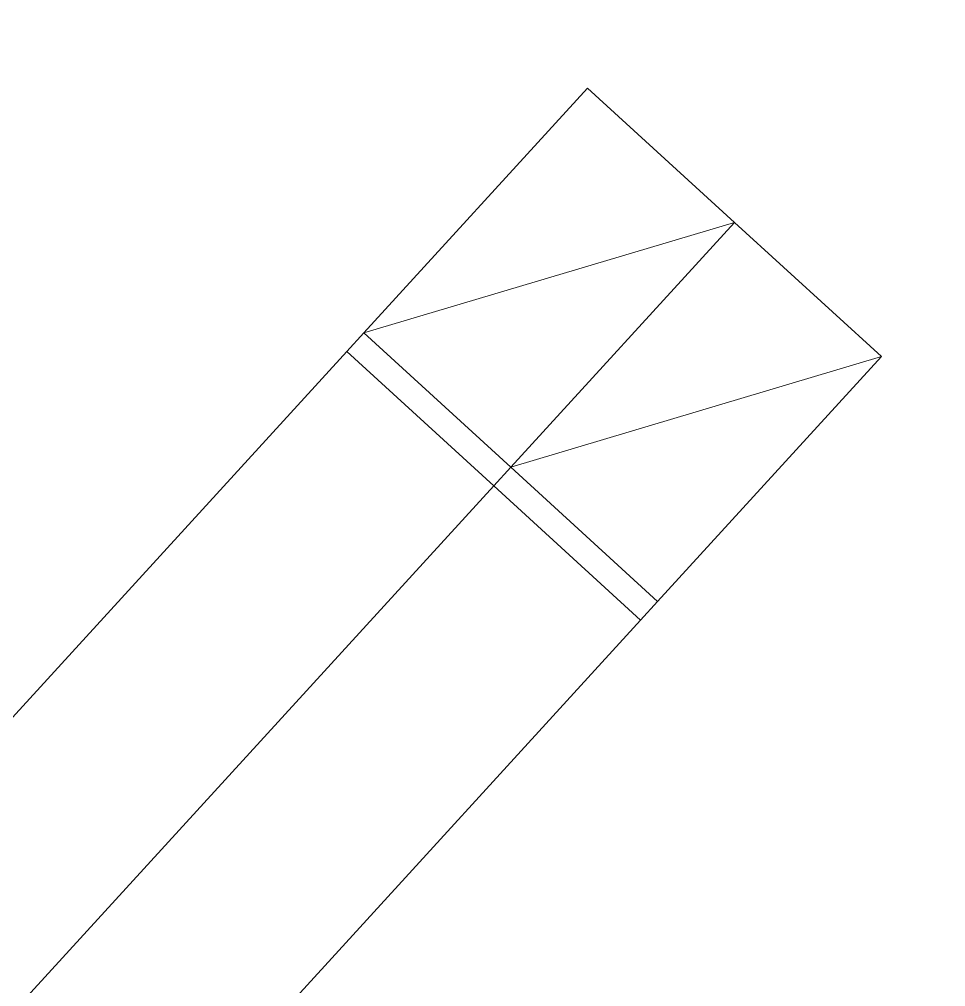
# Model space of a CAD drawing. Header units: metres. Extents: x 750 to 3116, y -341 to 1465.
# Drawn here: x 1563.844 to 1565.88, y 767.676 to 769.802 of the extents above; entities that cross this region are included whole.
import ezdxf

# ---------------------------------------------------------------- set-up
doc = ezdxf.new("R2010")
doc.units = ezdxf.units.M
doc.layers.add('Furniture', color=44, linetype='Continuous', lineweight=5)

# ---------------------------------------------------------------- blocks, each defined once
blk = doc.blocks.new('Fridge')
at = {"layer": 'Furniture', "color": 152, "true_color": 0x2776bb}
for p, q in [((11493454.7705, 4446036.7858), (11493454.768, 4446036.8096)), ((11493454.7683, 4446036.8062), (11493454.7784, 4446036.8073)), ((11493454.7692, 4446036.798), (11493454.7873, 4446036.7999)), ((11493454.2576, 4446036.0078), (11493454.2576, 4446036.7777)), ((11493454.2576, 4446036.7777), (11493454.9434, 4446036.7777)), ((11493454.77, 4446036.7899), (11493454.7801, 4446036.7909)), ((11493454.9434, 4446036.7777), (11493454.9434, 4446036.0078)), ((11493454.2576, 4446036.765), (11493454.9434, 4446036.765)), ((11493454.8773, 4446036.1165), (11493454.8773, 4446036.0485)), ((11493454.918, 4446036.1165), (11493454.8773, 4446036.1165)), ((11493454.918, 4446036.0314), (11493454.918, 4446036.1165)), ((11493454.8773, 4446036.084), (11493454.2576, 4446036.084)), ((11493454.8773, 4446036.084), (11493454.2576, 4446036.084)), ((11493454.283, 4446036.0713), (11493454.283, 4446036.084)), ((11493454.9434, 4446036.084), (11493454.918, 4446036.084)), ((11493454.9434, 4446036.084), (11493454.918, 4446036.084)), ((11493454.2703, 4446036.0078), (11493454.2703, 4446036.0713)), ((11493454.2703, 4446036.0713), (11493454.8773, 4446036.0713)), ((11493454.918, 4446036.0713), (11493454.9307, 4446036.0713)), ((11493454.9307, 4446036.0713), (11493454.9307, 4446036.0078)), ((11493454.8846, 4446036.0369), (11493454.9089, 4446036.0256)), ((11493454.9434, 4446036.0078), (11493454.2576, 4446036.0078)), ((11493454.9307, 4446036.0078), (11493454.2703, 4446036.0078)), ((11493454.283, 4446035.9721), (11493454.283, 4446036.0078)), ((11493454.2991, 4446035.9721), (11493454.2991, 4446036.0078)), ((11493454.9307, 4446036.0078), (11493454.374, 4446035.6864)), ((11493454.283, 4446035.9721), (11493454.2991, 4446035.9721))]:
    blk.add_line(p, q, dxfattribs=at)
for centre, radius, start, end in [((11493454.7578, 4446036.7965), 0.00768, 152.372, 185.9458), ((11493454.7636, 4446036.7934), 0.0143, 127.9125, 152.372), ((11493454.7678, 4446036.788), 0.0211, 110.4392, 127.9125), ((11493454.7711, 4446036.7791), 0.0306, 95.9458, 110.4392), ((11493454.7505, 4446036.7509), 0.0447, 90.5583, 143.148), ((11493454.7578, 4446036.7965), 0.00768, 185.9458, 219.5196), ((11493454.7629, 4446036.8007), 0.0143, 219.5196, 243.9791), ((11493454.7659, 4446036.8068), 0.0211, 243.9791, 261.4524), ((11493454.7673, 4446036.8162), 0.0306, 261.4524, 275.9458), ((11493454.89, 4446036.0485), 0.0127, 180, 245), ((11493454.9116, 4446036.0314), 0.00635, 245, 0), ((11493454.9212, 4446036.0404), 0.6518, 182.8639, 212.8961)]:
    blk.add_arc(centre, radius, start, end, dxfattribs=at)
blk = doc.blocks.new('selves')
at = {"layer": 'Furniture'}
for p, q in [((11493430.3564, 4446031.974), (11493430.3564, 4446032.703)), ((11493430.3564, 4446032.703), (11493430.7938, 4446032.703)), ((11493430.7938, 4446032.703), (11493430.3564, 4446031.974)), ((11493430.7938, 4446032.703), (11493430.7938, 4446031.974)), ((11493430.7938, 4446031.974), (11493430.7938, 4446032.703)), ((11493430.7938, 4446032.703), (11493431.2312, 4446032.703)), ((11493431.2312, 4446032.703), (11493430.7938, 4446031.974)), ((11493431.2312, 4446032.703), (11493431.2312, 4446031.974)), ((11493430.7938, 4446031.974), (11493430.3564, 4446031.974)), ((11493430.3564, 4446031.974), (11493430.7938, 4446031.974)), ((11493430.3564, 4446031.9185), (11493430.3564, 4446031.974)), ((11493430.7938, 4446031.974), (11493430.3564, 4446031.974)), ((11493430.7938, 4446031.974), (11493430.3564, 4446031.974)), ((11493431.2312, 4446031.974), (11493430.7938, 4446031.974)), ((11493430.7938, 4446031.974), (11493430.7938, 4446031.9185)), ((11493430.7938, 4446031.974), (11493431.2312, 4446031.974)), ((11493430.7938, 4446031.974), (11493430.7938, 4446031.9185)), ((11493431.2312, 4446031.974), (11493430.7938, 4446031.974)), ((11493431.2312, 4446031.9185), (11493431.2312, 4446031.974)), ((11493430.3564, 4446030.1409), (11493430.3564, 4446031.9185)), ((11493430.3564, 4446031.9185), (11493430.7938, 4446031.9185)), ((11493430.7938, 4446031.9185), (11493430.3564, 4446031.9185)), ((11493430.7938, 4446031.9185), (11493430.7938, 4446030.1409)), ((11493430.7938, 4446030.1409), (11493430.7938, 4446031.9185)), ((11493430.7938, 4446031.9185), (11493431.2312, 4446031.9185)), ((11493430.7938, 4446031.9185), (11493431.2312, 4446031.9185)), ((11493431.2312, 4446031.9185), (11493431.2312, 4446030.1409))]:
    blk.add_line(p, q, dxfattribs=at)

msp = doc.modelspace()

# ---------------------------------------------------------------- block references
at = {"layer": 'Furniture'}
for name, p, rotation in [('Fridge', (-11482417.3871, 4471213.339), 317.5821484163514), ('selves', (-11482398.1155, 4471198.8464), 317.5821484389718)]:
    msp.add_blockref(name, p, dxfattribs=dict(at, rotation=rotation))

doc.saveas('drawing.dxf')
